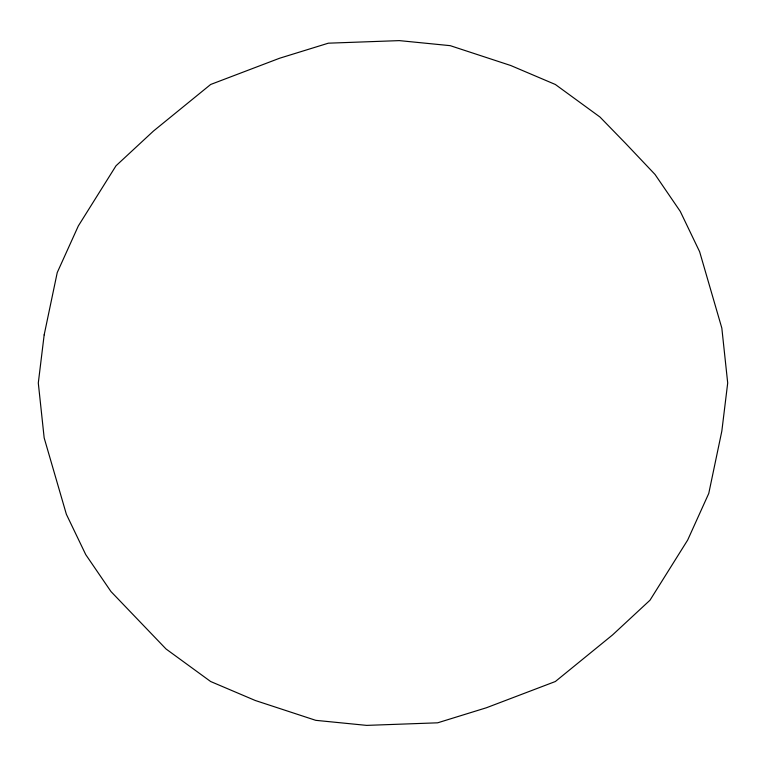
<?xml version="1.0" encoding="UTF-8"?>
<svg xmlns="http://www.w3.org/2000/svg" width="766" height="766" viewBox="0 0 766 766"><rect width="100%" height="100%" fill="white"/><g stroke="black" fill="none" stroke-linecap="round" stroke-linejoin="round"><path stroke-width="1.15" d="M44.169 334.886L38.3 383L44.169 437.903L66.374 514.292L85.744 554.622L110.984 591.563L166.04 648.984L210.65 681.52L255.26 700.488L315.764 720.337L366.675 725.383L437.635 722.817L486.391 707.765L555.35 681.52L612.561 634.928L649.98 600.228L687.677 540.049L708.761 493.438L721.831 431.114L727.7 383L721.831 328.097L699.626 251.708L680.256 211.378L655.016 174.437L625.63 143.414L599.96 117.016L555.35 84.48L510.74 65.512L450.236 45.663L399.325 40.617L328.365 43.183L279.609 58.235L210.65 84.48L153.439 131.072L116.02 165.772L78.323 225.951L57.239 272.562L44.169 334.886"/></g></svg>
